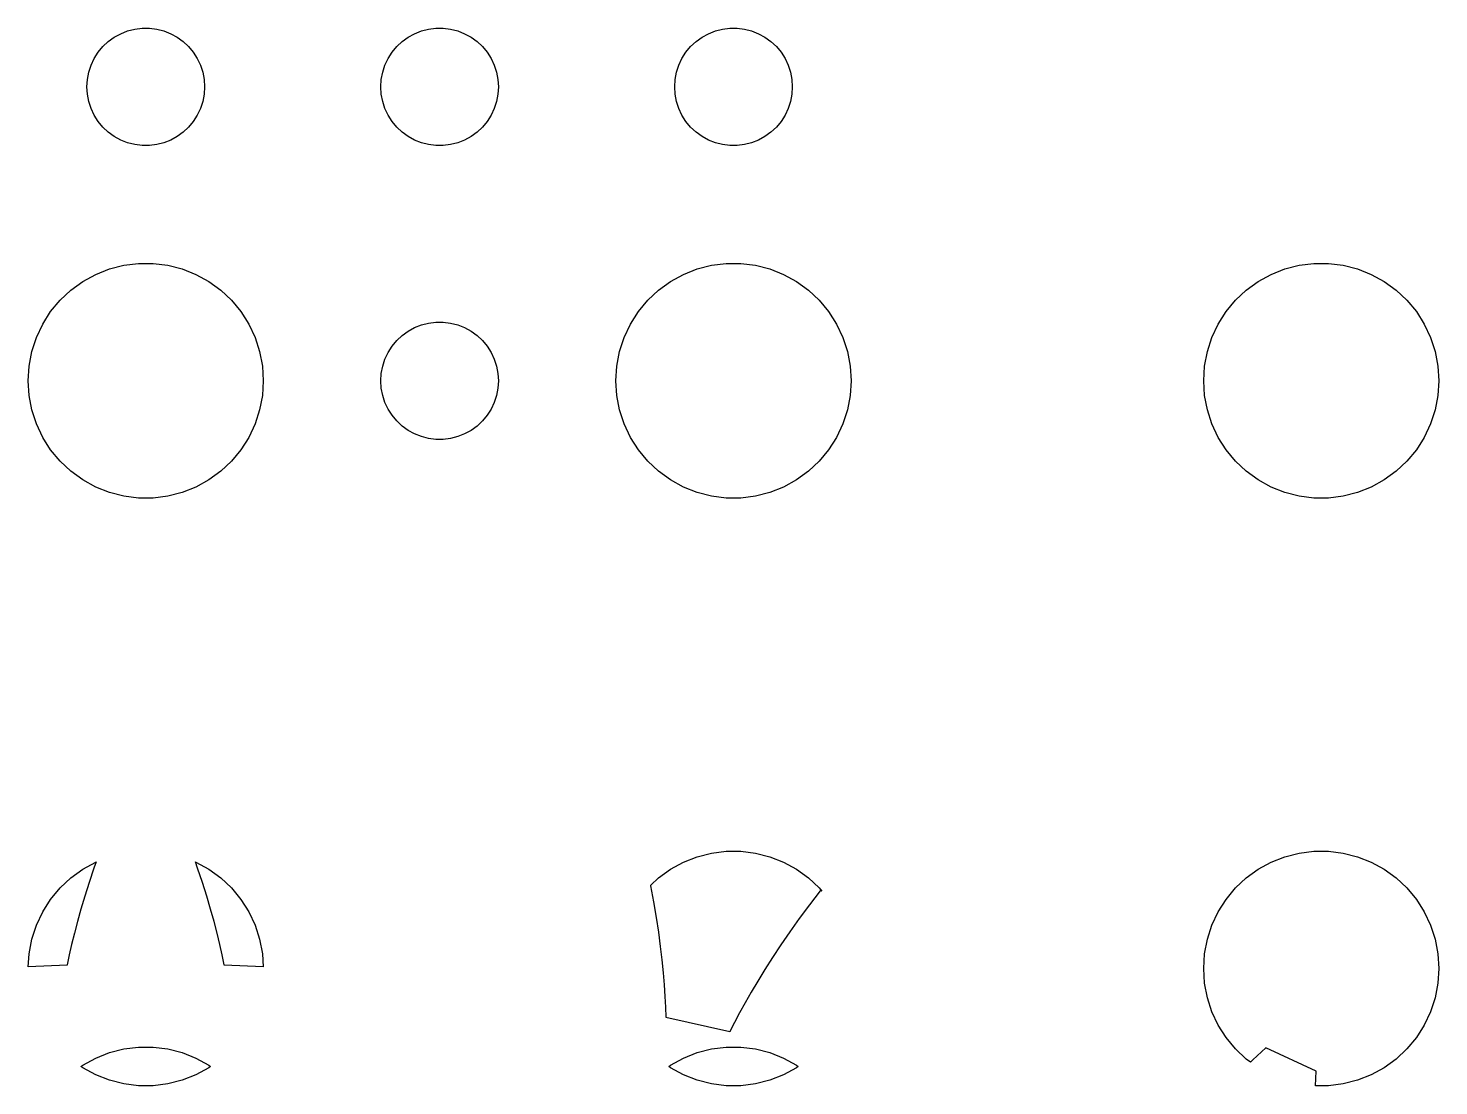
# Model space of a CAD drawing. Header units: metres. Extents: x -69 to 69, y 41 to 289.
# Drawn here: x -3 to 33, y 172.01 to 199 of the extents above; entities that cross this region are included whole.
import ezdxf

# ---------------------------------------------------------------- set-up
doc = ezdxf.new("R2010")
doc.units = ezdxf.units.M

msp = doc.modelspace()

# ---------------------------------------------------------------- linework, layer by layer
for p, q in [((-0.95613, 198.656), (-0.80373, 198.766)), ((-0.80373, 198.766), (-0.63866, 198.857)), ((-0.63866, 198.857), (-0.46352, 198.927)), ((-0.46352, 198.927), (-0.28107, 198.973)), ((-0.28107, 198.973), (-0.09418, 198.997)), ((-0.09418, 198.997), (0.09418, 198.997)), ((0.09418, 198.997), (0.28107, 198.973)), ((0.28107, 198.973), (0.46352, 198.927)), ((0.46352, 198.927), (0.63866, 198.857)), ((0.63866, 198.857), (0.80373, 198.766)), ((0.80373, 198.766), (0.95613, 198.656)), ((6.54385, 198.656), (6.69626, 198.766)), ((6.69626, 198.766), (6.86133, 198.857)), ((6.86133, 198.857), (7.03647, 198.927)), ((7.03647, 198.927), (7.21892, 198.973)), ((7.21892, 198.973), (7.40581, 198.997)), ((7.40581, 198.997), (7.59418, 198.997)), ((7.59418, 198.997), (7.78107, 198.973)), ((7.78107, 198.973), (7.96352, 198.927)), ((7.96352, 198.927), (8.13866, 198.857)), ((8.13866, 198.857), (8.30373, 198.766)), ((8.30373, 198.766), (8.45613, 198.656)), ((14.0439, 198.656), (14.1963, 198.766)), ((14.1963, 198.766), (14.3613, 198.857)), ((14.3613, 198.857), (14.5365, 198.927)), ((14.5365, 198.927), (14.7189, 198.973)), ((14.7189, 198.973), (14.9058, 198.997)), ((14.9058, 198.997), (15.0942, 198.997)), ((15.0942, 198.997), (15.2811, 198.973)), ((15.2811, 198.973), (15.4635, 198.927)), ((15.4635, 198.927), (15.6387, 198.857)), ((15.6387, 198.857), (15.8037, 198.766)), ((15.8037, 198.766), (15.9561, 198.656)), ((-1.31445, 198.223), (-1.21352, 198.382)), ((-1.21352, 198.382), (-1.09344, 198.527)), ((-1.09344, 198.527), (-0.95613, 198.656)), ((0.95613, 198.656), (1.09344, 198.527)), ((1.09344, 198.527), (1.21352, 198.382)), ((1.21352, 198.382), (1.31445, 198.223)), ((6.18553, 198.223), (6.28647, 198.382)), ((6.28647, 198.382), (6.40654, 198.527)), ((6.40654, 198.527), (6.54385, 198.656)), ((8.45613, 198.656), (8.59344, 198.527)), ((8.59344, 198.527), (8.71352, 198.382)), ((8.71352, 198.382), (8.81445, 198.223)), ((13.6855, 198.223), (13.7865, 198.382)), ((13.7865, 198.382), (13.9065, 198.527)), ((13.9065, 198.527), (14.0439, 198.656)), ((15.9561, 198.656), (16.0934, 198.527)), ((16.0934, 198.527), (16.2135, 198.382)), ((16.2135, 198.382), (16.3145, 198.223)), ((-1.45287, 197.873), (-1.39465, 198.052)), ((-1.39465, 198.052), (-1.31445, 198.223)), ((1.31445, 198.223), (1.39465, 198.052)), ((1.39465, 198.052), (1.45287, 197.873)), ((6.04712, 197.873), (6.10533, 198.052)), ((6.10533, 198.052), (6.18553, 198.223)), ((8.81445, 198.223), (8.89465, 198.052)), ((8.89465, 198.052), (8.95287, 197.873)), ((13.5471, 197.873), (13.6053, 198.052)), ((13.6053, 198.052), (13.6855, 198.223)), ((16.3145, 198.223), (16.3947, 198.052)), ((16.3947, 198.052), (16.4529, 197.873)), ((-1.5, 197.5), (-1.48816, 197.688)), ((-1.48816, 197.688), (-1.45287, 197.873)), ((1.45287, 197.873), (1.48816, 197.688)), ((1.48816, 197.688), (1.5, 197.5)), ((6, 197.5), (6.01183, 197.688)), ((6.01183, 197.688), (6.04712, 197.873)), ((8.95287, 197.873), (8.98816, 197.688)), ((8.98816, 197.688), (9, 197.5)), ((13.5, 197.5), (13.5118, 197.688)), ((13.5118, 197.688), (13.5471, 197.873)), ((16.4529, 197.873), (16.4882, 197.688)), ((16.4882, 197.688), (16.5, 197.5)), ((-1.48816, 197.312), (-1.5, 197.5)), ((-1.45287, 197.127), (-1.48816, 197.312)), ((1.48816, 197.312), (1.45287, 197.127)), ((1.5, 197.5), (1.48816, 197.312)), ((6.01183, 197.312), (6, 197.5)), ((6.04712, 197.127), (6.01183, 197.312)), ((8.98816, 197.312), (8.95287, 197.127)), ((9, 197.5), (8.98816, 197.312)), ((13.5118, 197.312), (13.5, 197.5)), ((13.5471, 197.127), (13.5118, 197.312)), ((16.4882, 197.312), (16.4529, 197.127)), ((16.5, 197.5), (16.4882, 197.312)), ((-1.39465, 196.948), (-1.45287, 197.127)), ((-1.31445, 196.777), (-1.39465, 196.948)), ((1.39465, 196.948), (1.31445, 196.777)), ((1.45287, 197.127), (1.39465, 196.948)), ((6.10533, 196.948), (6.04712, 197.127)), ((6.18553, 196.777), (6.10533, 196.948)), ((8.89465, 196.948), (8.81445, 196.777)), ((8.95287, 197.127), (8.89465, 196.948)), ((13.6053, 196.948), (13.5471, 197.127)), ((13.6855, 196.777), (13.6053, 196.948)), ((16.3947, 196.948), (16.3145, 196.777)), ((16.4529, 197.127), (16.3947, 196.948)), ((-1.21352, 196.618), (-1.31445, 196.777)), ((-1.09344, 196.473), (-1.21352, 196.618)), ((1.21352, 196.618), (1.09344, 196.473)), ((1.31445, 196.777), (1.21352, 196.618)), ((6.28647, 196.618), (6.18553, 196.777)), ((6.40654, 196.473), (6.28647, 196.618)), ((8.71352, 196.618), (8.59344, 196.473)), ((8.81445, 196.777), (8.71352, 196.618)), ((13.7865, 196.618), (13.6855, 196.777)), ((13.9065, 196.473), (13.7865, 196.618)), ((16.2135, 196.618), (16.0934, 196.473)), ((16.3145, 196.777), (16.2135, 196.618)), ((-0.95613, 196.344), (-1.09344, 196.473)), ((-0.80373, 196.234), (-0.95613, 196.344)), ((-0.63866, 196.143), (-0.80373, 196.234)), ((0.80373, 196.234), (0.63866, 196.143)), ((0.95613, 196.344), (0.80373, 196.234)), ((1.09344, 196.473), (0.95613, 196.344)), ((6.54385, 196.344), (6.40654, 196.473)), ((6.69626, 196.234), (6.54385, 196.344)), ((6.86133, 196.143), (6.69626, 196.234)), ((8.30373, 196.234), (8.13866, 196.143)), ((8.45613, 196.344), (8.30373, 196.234)), ((8.59344, 196.473), (8.45613, 196.344)), ((14.0439, 196.344), (13.9065, 196.473)), ((14.1963, 196.234), (14.0439, 196.344)), ((14.3613, 196.143), (14.1963, 196.234)), ((15.8037, 196.234), (15.6387, 196.143)), ((15.9561, 196.344), (15.8037, 196.234)), ((16.0934, 196.473), (15.9561, 196.344)), ((-0.46352, 196.073), (-0.63866, 196.143)), ((-0.28107, 196.027), (-0.46352, 196.073)), ((-0.09418, 196.003), (-0.28107, 196.027)), ((0.09418, 196.003), (-0.09418, 196.003)), ((0.28107, 196.027), (0.09418, 196.003)), ((0.46352, 196.073), (0.28107, 196.027)), ((0.63866, 196.143), (0.46352, 196.073)), ((7.03647, 196.073), (6.86133, 196.143)), ((7.21892, 196.027), (7.03647, 196.073)), ((7.40581, 196.003), (7.21892, 196.027)), ((7.59418, 196.003), (7.40581, 196.003)), ((7.78107, 196.027), (7.59418, 196.003)), ((7.96352, 196.073), (7.78107, 196.027)), ((8.13866, 196.143), (7.96352, 196.073)), ((14.5365, 196.073), (14.3613, 196.143)), ((14.7189, 196.027), (14.5365, 196.073)), ((14.9058, 196.003), (14.7189, 196.027)), ((15.0942, 196.003), (14.9058, 196.003)), ((15.2811, 196.027), (15.0942, 196.003)), ((15.4635, 196.073), (15.2811, 196.027)), ((15.6387, 196.143), (15.4635, 196.073)), ((-0.56213, 192.947), (-0.18837, 192.994)), ((-0.18837, 192.994), (0.18837, 192.994)), ((0.18837, 192.994), (0.56213, 192.947)), ((14.4379, 192.947), (14.8116, 192.994)), ((14.8116, 192.994), (15.1884, 192.994)), ((15.1884, 192.994), (15.5621, 192.947)), ((29.4379, 192.947), (29.8116, 192.994)), ((29.8116, 192.994), (30.1884, 192.994)), ((30.1884, 192.994), (30.5621, 192.947)), ((-1.60747, 192.533), (-1.27733, 192.714)), ((-1.27733, 192.714), (-0.92705, 192.853)), ((-0.92705, 192.853), (-0.56213, 192.947)), ((0.56213, 192.947), (0.92705, 192.853)), ((0.92705, 192.853), (1.27733, 192.714)), ((1.27733, 192.714), (1.60747, 192.533)), ((13.3925, 192.533), (13.7227, 192.714)), ((13.7227, 192.714), (14.0729, 192.853)), ((14.0729, 192.853), (14.4379, 192.947)), ((15.5621, 192.947), (15.927, 192.853)), ((15.927, 192.853), (16.2773, 192.714)), ((16.2773, 192.714), (16.6075, 192.533)), ((28.3925, 192.533), (28.7227, 192.714)), ((28.7227, 192.714), (29.0729, 192.853)), ((29.0729, 192.853), (29.4379, 192.947)), ((30.5621, 192.947), (30.927, 192.853)), ((30.927, 192.853), (31.2773, 192.714)), ((31.2773, 192.714), (31.6075, 192.533)), ((-2.1869, 192.054), (-1.91226, 192.312)), ((-1.91226, 192.312), (-1.60747, 192.533)), ((1.60747, 192.533), (1.91226, 192.312)), ((1.91226, 192.312), (2.1869, 192.054)), ((12.8131, 192.054), (13.0877, 192.312)), ((13.0877, 192.312), (13.3925, 192.533)), ((16.6075, 192.533), (16.9123, 192.312)), ((16.9123, 192.312), (17.1869, 192.054)), ((27.8131, 192.054), (28.0877, 192.312)), ((28.0877, 192.312), (28.3925, 192.533)), ((31.6075, 192.533), (31.9123, 192.312)), ((31.9123, 192.312), (32.1869, 192.054)), ((-2.42705, 191.763), (-2.1869, 192.054)), ((2.1869, 192.054), (2.42705, 191.763)), ((12.5729, 191.763), (12.8131, 192.054)), ((17.1869, 192.054), (17.427, 191.763)), ((27.5729, 191.763), (27.8131, 192.054)), ((32.1869, 192.054), (32.427, 191.763)), ((-2.62891, 191.445), (-2.42705, 191.763)), ((2.42705, 191.763), (2.62891, 191.445)), ((12.3711, 191.445), (12.5729, 191.763)), ((17.427, 191.763), (17.6289, 191.445)), ((27.3711, 191.445), (27.5729, 191.763)), ((32.427, 191.763), (32.6289, 191.445)), ((-2.78932, 191.104), (-2.62891, 191.445)), ((2.62891, 191.445), (2.78932, 191.104)), ((6.54385, 191.156), (6.69626, 191.266)), ((6.69626, 191.266), (6.86133, 191.357)), ((6.86133, 191.357), (7.03647, 191.427)), ((7.03647, 191.427), (7.21892, 191.473)), ((7.21892, 191.473), (7.40581, 191.497)), ((7.40581, 191.497), (7.59418, 191.497)), ((7.59418, 191.497), (7.78107, 191.473)), ((7.78107, 191.473), (7.96352, 191.427)), ((7.96352, 191.427), (8.13866, 191.357)), ((8.13866, 191.357), (8.30373, 191.266)), ((8.30373, 191.266), (8.45613, 191.156)), ((12.2107, 191.104), (12.3711, 191.445)), ((17.6289, 191.445), (17.7893, 191.104)), ((27.2107, 191.104), (27.3711, 191.445)), ((32.6289, 191.445), (32.7893, 191.104)), ((-2.90575, 190.746), (-2.78932, 191.104)), ((2.78932, 191.104), (2.90575, 190.746)), ((6.18553, 190.723), (6.28647, 190.882)), ((6.28647, 190.882), (6.40654, 191.027)), ((6.40654, 191.027), (6.54385, 191.156)), ((8.45613, 191.156), (8.59344, 191.027)), ((8.59344, 191.027), (8.71352, 190.882)), ((8.71352, 190.882), (8.81445, 190.723)), ((12.0942, 190.746), (12.2107, 191.104)), ((17.7893, 191.104), (17.9057, 190.746)), ((27.0942, 190.746), (27.2107, 191.104)), ((32.7893, 191.104), (32.9057, 190.746)), ((-2.97633, 190.376), (-2.90575, 190.746)), ((2.90575, 190.746), (2.97633, 190.376)), ((6.04712, 190.373), (6.10533, 190.552)), ((6.10533, 190.552), (6.18553, 190.723)), ((8.81445, 190.723), (8.89465, 190.552)), ((8.89465, 190.552), (8.95287, 190.373)), ((12.0237, 190.376), (12.0942, 190.746)), ((17.9057, 190.746), (17.9763, 190.376)), ((27.0237, 190.376), (27.0942, 190.746)), ((32.9057, 190.746), (32.9763, 190.376)), ((-3, 190), (-2.97633, 190.376)), ((2.97633, 190.376), (3, 190)), ((6, 190), (6.01183, 190.188)), ((6.01183, 190.188), (6.04712, 190.373)), ((8.95287, 190.373), (8.98816, 190.188)), ((8.98816, 190.188), (9, 190)), ((12, 190), (12.0237, 190.376)), ((17.9763, 190.376), (18, 190)), ((27, 190), (27.0237, 190.376)), ((32.9763, 190.376), (33, 190)), ((-2.97633, 189.624), (-3, 190)), ((3, 190), (2.97633, 189.624)), ((6.01183, 189.812), (6, 190)), ((6.04712, 189.627), (6.01183, 189.812)), ((8.98816, 189.812), (8.95287, 189.627)), ((9, 190), (8.98816, 189.812)), ((12.0237, 189.624), (12, 190)), ((18, 190), (17.9763, 189.624)), ((27.0237, 189.624), (27, 190)), ((33, 190), (32.9763, 189.624)), ((-2.90575, 189.254), (-2.97633, 189.624)), ((2.97633, 189.624), (2.90575, 189.254)), ((6.10533, 189.448), (6.04712, 189.627)), ((6.18553, 189.277), (6.10533, 189.448)), ((8.89465, 189.448), (8.81445, 189.277)), ((8.95287, 189.627), (8.89465, 189.448)), ((12.0942, 189.254), (12.0237, 189.624)), ((17.9763, 189.624), (17.9057, 189.254)), ((27.0942, 189.254), (27.0237, 189.624)), ((32.9763, 189.624), (32.9057, 189.254)), ((-2.78932, 188.896), (-2.90575, 189.254)), ((2.90575, 189.254), (2.78932, 188.896)), ((6.28647, 189.118), (6.18553, 189.277)), ((6.40654, 188.973), (6.28647, 189.118)), ((8.71352, 189.118), (8.59344, 188.973)), ((8.81445, 189.277), (8.71352, 189.118)), ((12.2107, 188.896), (12.0942, 189.254)), ((17.9057, 189.254), (17.7893, 188.896)), ((27.2107, 188.896), (27.0942, 189.254)), ((32.9057, 189.254), (32.7893, 188.896)), ((-2.62891, 188.555), (-2.78932, 188.896)), ((2.78932, 188.896), (2.62891, 188.555)), ((6.54385, 188.844), (6.40654, 188.973)), ((6.69626, 188.734), (6.54385, 188.844)), ((6.86133, 188.643), (6.69626, 188.734)), ((7.03647, 188.573), (6.86133, 188.643)), ((8.13866, 188.643), (7.96352, 188.573)), ((8.30373, 188.734), (8.13866, 188.643)), ((8.45613, 188.844), (8.30373, 188.734)), ((8.59344, 188.973), (8.45613, 188.844)), ((12.3711, 188.555), (12.2107, 188.896)), ((17.7893, 188.896), (17.6289, 188.555)), ((27.3711, 188.555), (27.2107, 188.896)), ((32.7893, 188.896), (32.6289, 188.555)), ((-2.42705, 188.237), (-2.62891, 188.555)), ((2.62891, 188.555), (2.42705, 188.237)), ((7.21892, 188.527), (7.03647, 188.573)), ((7.40581, 188.503), (7.21892, 188.527)), ((7.59418, 188.503), (7.40581, 188.503)), ((7.78107, 188.527), (7.59418, 188.503)), ((7.96352, 188.573), (7.78107, 188.527)), ((12.5729, 188.237), (12.3711, 188.555)), ((17.6289, 188.555), (17.427, 188.237)), ((27.5729, 188.237), (27.3711, 188.555)), ((32.6289, 188.555), (32.427, 188.237)), ((-2.1869, 187.946), (-2.42705, 188.237)), ((-1.91226, 187.688), (-2.1869, 187.946)), ((2.1869, 187.946), (1.91226, 187.688)), ((2.42705, 188.237), (2.1869, 187.946)), ((12.8131, 187.946), (12.5729, 188.237)), ((13.0877, 187.688), (12.8131, 187.946)), ((17.1869, 187.946), (16.9123, 187.688)), ((17.427, 188.237), (17.1869, 187.946)), ((27.8131, 187.946), (27.5729, 188.237)), ((28.0877, 187.688), (27.8131, 187.946)), ((32.1869, 187.946), (31.9123, 187.688)), ((32.427, 188.237), (32.1869, 187.946)), ((-1.60747, 187.467), (-1.91226, 187.688)), ((1.91226, 187.688), (1.60747, 187.467)), ((13.3925, 187.467), (13.0877, 187.688)), ((16.9123, 187.688), (16.6075, 187.467)), ((28.3925, 187.467), (28.0877, 187.688)), ((31.9123, 187.688), (31.6075, 187.467)), ((-1.27733, 187.286), (-1.60747, 187.467)), ((-0.92705, 187.147), (-1.27733, 187.286)), ((1.27733, 187.286), (0.92705, 187.147)), ((1.60747, 187.467), (1.27733, 187.286)), ((13.7227, 187.286), (13.3925, 187.467)), ((14.0729, 187.147), (13.7227, 187.286)), ((16.2773, 187.286), (15.927, 187.147)), ((16.6075, 187.467), (16.2773, 187.286)), ((28.7227, 187.286), (28.3925, 187.467)), ((29.0729, 187.147), (28.7227, 187.286)), ((31.2773, 187.286), (30.927, 187.147)), ((31.6075, 187.467), (31.2773, 187.286)), ((-0.56213, 187.053), (-0.92705, 187.147)), ((-0.18837, 187.006), (-0.56213, 187.053)), ((0.18837, 187.006), (-0.18837, 187.006)), ((0.56213, 187.053), (0.18837, 187.006)), ((0.92705, 187.147), (0.56213, 187.053)), ((14.4379, 187.053), (14.0729, 187.147)), ((14.8116, 187.006), (14.4379, 187.053)), ((15.1884, 187.006), (14.8116, 187.006)), ((15.5621, 187.053), (15.1884, 187.006)), ((15.927, 187.147), (15.5621, 187.053)), ((29.4379, 187.053), (29.0729, 187.147)), ((29.8116, 187.006), (29.4379, 187.053)), ((30.1884, 187.006), (29.8116, 187.006)), ((30.5621, 187.053), (30.1884, 187.006)), ((30.927, 187.147), (30.5621, 187.053)), ((13.7227, 177.714), (14.0729, 177.853)), ((14.0729, 177.853), (14.4379, 177.947)), ((14.4379, 177.947), (14.8116, 177.994)), ((14.8116, 177.994), (15.1884, 177.994)), ((15.1884, 177.994), (15.5621, 177.947)), ((15.5621, 177.947), (15.927, 177.853)), ((15.927, 177.853), (16.2773, 177.714)), ((28.7227, 177.714), (29.0729, 177.853)), ((29.0729, 177.853), (29.4379, 177.947)), ((29.4379, 177.947), (29.8116, 177.994)), ((29.8116, 177.994), (30.1884, 177.994)), ((30.1884, 177.994), (30.5621, 177.947)), ((30.5621, 177.947), (30.927, 177.853)), ((30.927, 177.853), (31.2773, 177.714)), ((-1.91226, 177.312), (-1.60747, 177.533)), ((-1.60747, 177.533), (-1.27733, 177.714)), ((-1.32222, 177.56), (-1.44417, 177.197)), ((-1.26587, 177.719), (-1.32222, 177.56)), ((-1.27733, 177.714), (-1.26587, 177.719)), ((1.32222, 177.56), (1.26587, 177.719)), ((1.26587, 177.719), (1.27733, 177.714)), ((1.27733, 177.714), (1.60747, 177.533)), ((1.44417, 177.197), (1.32222, 177.56)), ((1.60747, 177.533), (1.91226, 177.312)), ((13.0877, 177.312), (13.3925, 177.533)), ((13.3925, 177.533), (13.7227, 177.714)), ((16.2773, 177.714), (16.6075, 177.533)), ((16.6075, 177.533), (16.9123, 177.312)), ((28.0877, 177.312), (28.3925, 177.533)), ((28.3925, 177.533), (28.7227, 177.714)), ((31.2773, 177.714), (31.6075, 177.533)), ((31.6075, 177.533), (31.9123, 177.312)), ((-2.1869, 177.054), (-1.91226, 177.312)), ((-1.44417, 177.197), (-1.55457, 176.849)), ((1.55457, 176.849), (1.44417, 177.197)), ((1.91226, 177.312), (2.1869, 177.054)), ((12.8885, 177.124), (13.0877, 177.312)), ((12.8911, 177.111), (12.8885, 177.124)), ((16.9123, 177.312), (17.1869, 177.054)), ((27.8131, 177.054), (28.0877, 177.312)), ((31.9123, 177.312), (32.1869, 177.054)), ((-2.62891, 176.445), (-2.42705, 176.763)), ((-2.42705, 176.763), (-2.1869, 177.054)), ((-1.55457, 176.849), (-1.65396, 176.517)), ((1.65396, 176.517), (1.55457, 176.849)), ((2.1869, 177.054), (2.42705, 176.763)), ((2.42705, 176.763), (2.62891, 176.445)), ((12.9674, 176.7), (12.8911, 177.111)), ((17.215, 176.984), (16.9386, 176.623)), ((17.1869, 177.054), (17.2531, 176.974)), ((17.2531, 176.974), (17.215, 176.984)), ((27.3711, 176.445), (27.5729, 176.763)), ((27.5729, 176.763), (27.8131, 177.054)), ((32.1869, 177.054), (32.427, 176.763)), ((32.427, 176.763), (32.6289, 176.445)), ((-2.78932, 176.104), (-2.62891, 176.445)), ((-1.65396, 176.517), (-1.74289, 176.2)), ((1.74289, 176.2), (1.65396, 176.517)), ((2.62891, 176.445), (2.78932, 176.104)), ((13.0338, 176.304), (12.9674, 176.7)), ((16.9386, 176.623), (16.6791, 176.272)), ((27.2107, 176.104), (27.3711, 176.445)), ((32.6289, 176.445), (32.7893, 176.104)), ((-2.90575, 175.746), (-2.78932, 176.104)), ((-1.74289, 176.2), (-1.82193, 175.899)), ((1.82193, 175.899), (1.74289, 176.2)), ((2.78932, 176.104), (2.90575, 175.746)), ((13.0909, 175.926), (13.0338, 176.304)), ((16.6791, 176.272), (16.4359, 175.931)), ((27.0942, 175.746), (27.2107, 176.104)), ((32.7893, 176.104), (32.9057, 175.746)), ((-2.97633, 175.376), (-2.90575, 175.746)), ((-1.82193, 175.899), (-1.89163, 175.614)), ((1.89163, 175.614), (1.82193, 175.899)), ((2.90575, 175.746), (2.97633, 175.376)), ((13.1392, 175.564), (13.0909, 175.926)), ((16.4359, 175.931), (16.2087, 175.6)), ((27.0237, 175.376), (27.0942, 175.746)), ((32.9057, 175.746), (32.9763, 175.376)), ((-2.99742, 175.041), (-2.97633, 175.376)), ((-1.95256, 175.346), (-2.00529, 175.094)), ((-1.89163, 175.614), (-1.95256, 175.346)), ((1.95256, 175.346), (1.89163, 175.614)), ((2.00529, 175.094), (1.95256, 175.346)), ((2.97633, 175.376), (2.99745, 175.04)), ((13.1794, 175.219), (13.1392, 175.564)), ((16.2087, 175.6), (15.997, 175.281)), ((27, 175), (27.0237, 175.376)), ((32.9763, 175.376), (33, 175)), ((-2.00494, 175.083), (-2.99742, 175.041)), ((-2.00529, 175.094), (-2.00494, 175.083)), ((2.00504, 175.086), (2.00529, 175.094)), ((2.99745, 175.04), (2.00504, 175.086)), ((13.2119, 174.892), (13.1794, 175.219)), ((15.8003, 174.974), (15.6182, 174.678)), ((15.997, 175.281), (15.8003, 174.974)), ((27.0237, 174.624), (27, 175)), ((33, 175), (32.9763, 174.624)), ((13.2375, 174.582), (13.2119, 174.892)), ((15.6182, 174.678), (15.4503, 174.395)), ((27.0942, 174.254), (27.0237, 174.624)), ((32.9763, 174.624), (32.9057, 174.254)), ((13.2567, 174.289), (13.2375, 174.582)), ((13.2701, 174.014), (13.2567, 174.289)), ((15.4503, 174.395), (15.2961, 174.125)), ((27.2107, 173.896), (27.0942, 174.254)), ((32.9057, 174.254), (32.7893, 173.896)), ((13.2783, 173.757), (13.2701, 174.014)), ((15.2961, 174.125), (15.1551, 173.868)), ((27.3711, 173.555), (27.2107, 173.896)), ((32.7893, 173.896), (32.6289, 173.555)), ((13.2766, 173.749), (13.2783, 173.757)), ((14.908, 173.384), (13.2766, 173.749)), ((15.0267, 173.625), (14.9106, 173.395)), ((15.1551, 173.868), (15.0267, 173.625)), ((27.5729, 173.237), (27.3711, 173.555)), ((32.6289, 173.555), (32.427, 173.237)), ((14.9106, 173.395), (14.908, 173.384)), ((27.8131, 172.946), (27.5729, 173.237)), ((32.427, 173.237), (32.1869, 172.946)), ((-1.27733, 172.714), (-0.92705, 172.853)), ((-0.92705, 172.853), (-0.56213, 172.947)), ((-0.56213, 172.947), (-0.18837, 172.994)), ((-0.18837, 172.994), (0.18837, 172.994)), ((0.18837, 172.994), (0.56213, 172.947)), ((0.56213, 172.947), (0.92705, 172.853)), ((0.92705, 172.853), (1.27733, 172.714)), ((13.7227, 172.714), (14.0729, 172.853)), ((14.0729, 172.853), (14.4379, 172.947)), ((14.4379, 172.947), (14.8116, 172.994)), ((14.8116, 172.994), (15.1884, 172.994)), ((15.1884, 172.994), (15.5621, 172.947)), ((15.5621, 172.947), (15.927, 172.853)), ((15.927, 172.853), (16.2773, 172.714)), ((28.0877, 172.688), (27.8131, 172.946)), ((28.5851, 172.977), (28.2502, 172.669)), ((29.869, 172.378), (28.5851, 172.977)), ((32.1869, 172.946), (31.9123, 172.688)), ((-1.65286, 172.5), (-1.60747, 172.533)), ((-1.60747, 172.467), (-1.65286, 172.5)), ((-1.60747, 172.533), (-1.27733, 172.714)), ((-1.27733, 172.286), (-1.60747, 172.467)), ((1.27733, 172.714), (1.60747, 172.533)), ((1.60747, 172.467), (1.27733, 172.286)), ((1.60747, 172.533), (1.65286, 172.5)), ((1.65286, 172.5), (1.60747, 172.467)), ((13.3471, 172.5), (13.3925, 172.533)), ((13.3925, 172.467), (13.3471, 172.5)), ((13.3925, 172.533), (13.7227, 172.714)), ((13.7227, 172.286), (13.3925, 172.467)), ((16.2773, 172.714), (16.6075, 172.533)), ((16.6075, 172.467), (16.2773, 172.286)), ((16.6075, 172.533), (16.6529, 172.5)), ((16.6529, 172.5), (16.6075, 172.467)), ((28.1913, 172.613), (28.0877, 172.688)), ((28.2502, 172.669), (28.1913, 172.613)), ((31.6075, 172.467), (31.2773, 172.286)), ((31.9123, 172.688), (31.6075, 172.467)), ((-0.92705, 172.147), (-1.27733, 172.286)), ((-0.56213, 172.053), (-0.92705, 172.147)), ((0.92705, 172.147), (0.56213, 172.053)), ((1.27733, 172.286), (0.92705, 172.147)), ((14.0729, 172.147), (13.7227, 172.286)), ((14.4379, 172.053), (14.0729, 172.147)), ((15.927, 172.147), (15.5621, 172.053)), ((16.2773, 172.286), (15.927, 172.147)), ((29.8522, 172.006), (29.869, 172.378)), ((30.927, 172.147), (30.5621, 172.053)), ((31.2773, 172.286), (30.927, 172.147)), ((-0.18837, 172.006), (-0.56213, 172.053)), ((0.18837, 172.006), (-0.18837, 172.006)), ((0.56213, 172.053), (0.18837, 172.006)), ((14.8116, 172.006), (14.4379, 172.053)), ((15.1884, 172.006), (14.8116, 172.006)), ((15.5621, 172.053), (15.1884, 172.006)), ((30.1884, 172.006), (29.8522, 172.006)), ((30.5621, 172.053), (30.1884, 172.006))]:
    msp.add_line(p, q)

doc.saveas('drawing.dxf')
